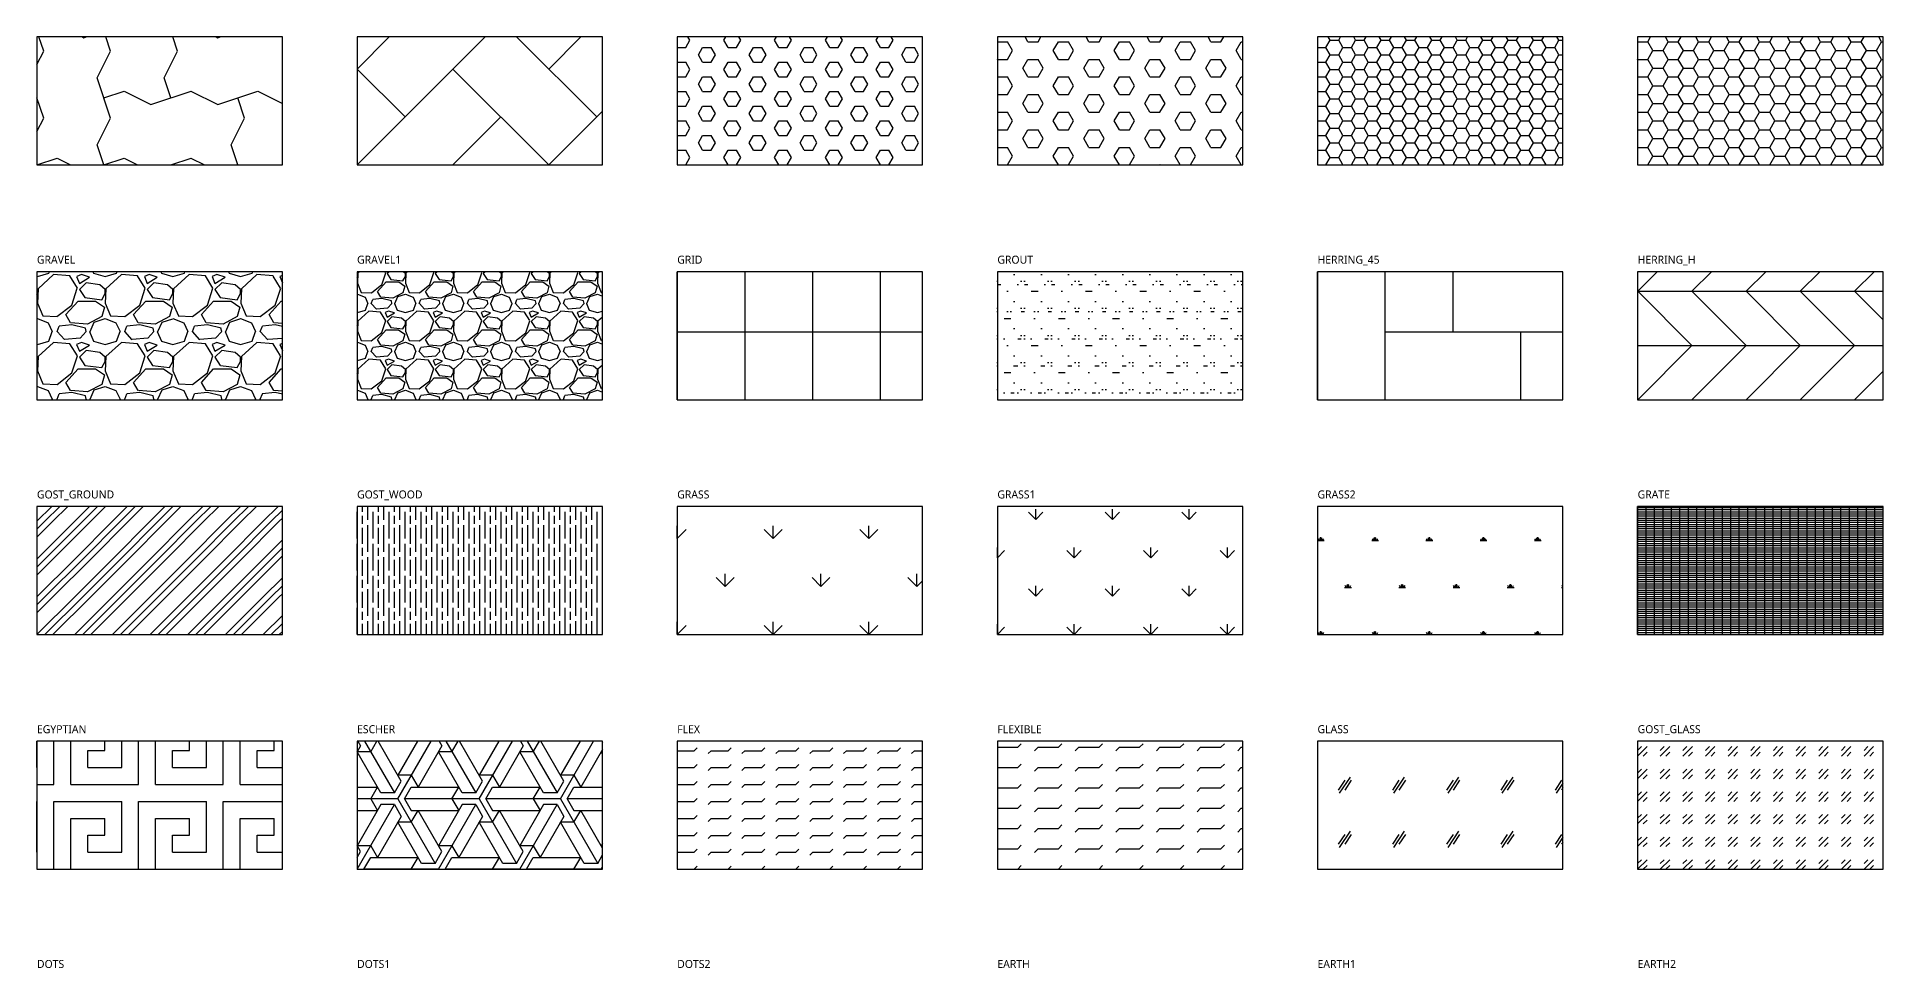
# Model space of a CAD drawing. Header units: metres. Extents: x 0 to 692, y 8 to 2774.
# Drawn here: x 0 to 692, y 1059 to 1408 of the extents above; entities that cross this region are included whole.
import ezdxf

# ---------------------------------------------------------------- set-up
doc = ezdxf.new("R2010")
doc.units = ezdxf.units.M
for name, color, linetype in [('FRAME', 8, 'Continuous'), ('HATCH', 7, 'Continuous'), ('LABEL', 2, 'Continuous')]:
    doc.layers.add(name, color=color, linetype=linetype)
doc.styles.add('OpenSans', font='OpenSans-Regular.ttf')

msp = doc.modelspace()

# ---------------------------------------------------------------- hatches: boundary and pattern name
at = {"layer": 'HATCH'}
h = msp.add_hatch(dxfattribs=at)
h.set_pattern_fill('HERRING_UNI', style=0)
h.set_pattern_definition([(18.435, (0, 1360), (25.1006, 25.1006), [7.9375, -63.5, 15.875, -71.4375]), (18.435, (17.57, 1357.49), (25.1006, 25.1006), [15.875, -63.5, 7.9375, -71.4375]), (108.435, (2.51, 1352.47), (25.101, 25.101), [15.875, -63.5, 15.875, -63.5]), (108.435, (2.51, 1377.57), (25.101, 25.101), [15.875, -63.5, 15.875, -63.5]), (108.435, (25.1, 1360), (25.1, 25.1), [7.938, -71.438]), (108.435, (-22.59, 1377.57), (25.1006, 25.101), [7.938, -71.438]), (333.435, (7.53, 1362.51), (25.1, 25.1), [11.225, -101.028, 11.225, -101.028]), (333.435, (-42.67, 1387.61), (25.1006, 25.101), [11.225, -213.281]), (333.435, (32.63, 1362.51), (25.1, 25.1), [11.225, -44.94, 11.225, -157.154]), (333.435, (-17.57, 1387.61), (25.101, 25.101), [11.225, -213.28]), (333.435, (57.73, 1362.51), (25.1, 25.1), [11.225, -101.028, 11.225, -101.028]), (333.435, (107.933, 1337.41), (25.101, 25.101), [11.225, -213.281]), (63.435, (-2.51, 1367.53), (-25.1007, -25.1005), [11.2255, -44.9008, 11.2255, -101.0285, 11.2255, -44.9008])])
h.paths.add_polyline_path([(0, 1360), (92, 1360), (92, 1408), (0, 1408)])
h = msp.add_hatch(dxfattribs=at)
h.set_pattern_fill('HERRING_V', style=0)
h.set_pattern_definition([(45, (120, 1360), (0, 35.921), [76.2, -25.4]), (135, (137.96, 1377.96), (0, 35.921), [76.2, -25.4])])
h.paths.add_polyline_path([(120, 1360), (212, 1360), (212, 1408), (120, 1408)])
h = msp.add_hatch(dxfattribs=at)
h.set_pattern_fill('HEX', style=0)
h.set_pattern_definition([(0, (240, 1360), (0, 5.49926), [3.175, -6.35]), (120, (240, 1360), (-4.7625, -2.74963), [3.175, -6.35]), (60, (243.175, 1360), (-4.7625, 2.74963), [3.175, -6.35])])
h.paths.add_polyline_path([(240, 1360), (332, 1360), (332, 1408), (240, 1408)])
h = msp.add_hatch(dxfattribs=at)
h.set_pattern_fill('HEXAGONS', style=0)
h.set_pattern_definition([(0, (360, 1360), (0, 6.5991), [3.81, -7.62]), (120, (360, 1360), (-5.715, -3.29956), [3.81, -7.62]), (60, (363.81, 1360), (-5.715, 3.29956), [3.81, -7.62])])
h.paths.add_polyline_path([(360, 1360), (452, 1360), (452, 1408), (360, 1408)])
h = msp.add_hatch(dxfattribs=at)
h.set_pattern_fill('HONEY', style=0)
h.set_pattern_definition([(0, (480, 1360), (4.7625, 2.74963), [3.175, -6.35]), (120, (480, 1360), (-4.7625, 2.74963), [3.175, -6.35]), (60, (480, 1360), (1e-08, 5.49926), [-6.35, 3.175])])
h.paths.add_polyline_path([(480, 1360), (572, 1360), (572, 1408), (480, 1408)])
h = msp.add_hatch(dxfattribs=at)
h.set_pattern_fill('HONEYCOMB', style=0)
h.set_pattern_definition([(0, (600, 1360), (5.715, 3.29956), [3.81, -7.62]), (120, (600, 1360), (-5.715, 3.29956), [3.81, -7.62]), (60, (600, 1360), (1e-08, 6.59911), [-7.62, 3.81])])
h.paths.add_polyline_path([(600, 1360), (692, 1360), (692, 1408), (600, 1408)])
h = msp.add_hatch(dxfattribs=at)
h.set_pattern_fill('GRAVEL', style=0)
h.set_pattern_definition([(228.0128, (18.288, 1297.4), (-203.2, -228.6), [3.4172, -338.3048]), (184.9697, (16.002, 1294.86), (304.8, 25.400001), [5.864, -580.5405]), (132.5104, (10.16, 1294.352), (254, -279.4), [4.1348, -409.3472]), (267.2737, (0.254, 1288.002), (25.4, 508), [5.34, -528.6644]), (292.8337, (0, 1282.668), (-127, 304.8), [5.2363, -518.3981]), (357.2737, (2.032, 1277.842), (-508, 25.4), [5.34, -528.6644]), (37.6942, (7.366, 1277.588), (-330.2, -254), [7.0619, -699.13115]), (72.2553, (12.954, 1281.906), (177.8, 558.8), [6.6672, -660.0526]), (121.4296, (14.986, 1288.256), (-203.2, 330.2), [5.3581, -530.4555]), (175.2364, (12.192, 1292.828), (279.4, -25.4), [6.1171, -299.7394]), (222.3974, (6.096, 1293.336), (-304.8, -279.4), [7.9108, -783.1677]), (138.814, (25.4, 1287.748), (-177.8, 152.4), [2.7, -267.3057]), (171.4692, (23.368, 1289.526), (330.2, -50.8), [5.1368, -508.5464]), (225, (18.288, 1290.288), (-0, -25.4), [3.592, -32.329]), (203.1986, (16.51, 1293.336), (127, 50.8), [1.9344, -191.5062]), (291.8014, (14.732, 1292.574), (-25.4, 76.2), [2.7357, -134.0475]), (30.964, (15.748, 1290.034), (76.2, 50.8), [4.4432, -143.663]), (161.565, (19.558, 1292.32), (50.8, -25.4), [3.213, -77.109]), (16.3895, (0, 1292.574), (254, 76.2), [4.5009, -445.5883]), (70.3462, (4.318, 1293.844), (-101.6, -279.4), [3.776, -373.8222]), (293.1986, (19.558, 1297.4), (-50.8, 127), [3.8688, -189.5718]), (343.6105, (21.082, 1293.844), (-254, 76.2), [4.5009, -445.5883]), (339.444, (0, 1276.826), (-127, 50.8), [4.3404, -212.6773]), (294.7751, (4.064, 1275.302), (-127, 279.4), [3.6367, -360.036]), (66.8014, (19.812, 1272), (50.8, 127), [3.8688, -189.5718]), (17.354, (21.336, 1275.556), (-330.2, -101.6), [4.2578, -421.5238]), (69.444, (7.366, 1272), (-50.8, -127), [2.1702, -214.8475]), (101.31, (18.288, 1272), (-25.4, 101.6), [1.295, -128.22]), (165.964, (18.034, 1273.27), (76.2, -25.4), [5.2363, -99.4905]), (186.009, (12.954, 1274.54), (254, 25.4), [4.8527, -480.4136]), (303.69, (15.748, 1287.748), (-25.4, 50.8), [3.6632, -87.9178]), (353.1572, (17.78, 1284.7), (431.8, -50.8), [6.3956, -633.1601]), (60.9454, (24.13, 1283.938), (-101.6, -177.8), [2.615, -258.894]), (90, (25.4, 1286.224), (-25.4, 25.4), [1.524, -23.876]), (120.2564, (12.446, 1275.302), (101.6, -177.8), [3.5287, -349.3394]), (48.0128, (10.668, 1278.35), (203.2, 228.6), [6.8344, -334.8876]), (0, (15.24, 1283.43), (25.4, 25.4), [6.604, -18.796]), (325.3048, (21.844, 1283.43), (254, -177.8), [4.0161, -397.5932]), (254.0546, (25.146, 1281.144), (-25.4, -101.6), [3.6983, -181.2165]), (207.646, (24.13, 1277.588), (-482.6, -254), [6.02145, -596.1246]), (175.4261, (18.796, 1274.794), (-330.2, 25.4), [6.3703, -630.6585])])
h.paths.add_polyline_path([(0, 1272), (92, 1272), (92, 1320), (0, 1320)])
h = msp.add_hatch(dxfattribs=at)
h.set_pattern_fill('GRAVEL1', style=0)
h.set_pattern_definition([(228.0128, (132.96, 1290), (-143.999968, -162.000024), [2.4216, -239.7436]), (184.9697, (131.34, 1288.2), (216.000019, 17.9998435), [4.1556, -411.40665]), (132.5104, (127.2, 1287.84), (179.999833, -198.000156), [2.9302, -290.0886]), (267.2737, (120.18, 1283.34), (17.999928, 360.000005), [3.7843, -374.64404]), (292.8337, (120, 1279.56), (-90.000178, 215.9999354), [3.7108, -367.3687]), (357.2737, (121.44, 1276.14), (-360.000005, 17.999928), [3.7843, -374.64404]), (37.6942, (125.22, 1275.96), (-234.000132, -179.9998273), [5.0045, -495.4473]), (72.2553, (129.18, 1279.02), (126.0001937, 395.999932), [4.7248, -467.7538]), (121.4296, (130.62, 1283.52), (-144.000148, 233.999911), [3.7971, -375.9133]), (175.2364, (128.64, 1286.76), (198.000017, -17.999848), [4.335, -212.4137]), (222.3974, (124.32, 1287.12), (-216.0001323, -197.9998575), [5.60606, -555.00075]), (138.814, (138, 1283.16), (-126.000053, 107.99995), [1.9134, -189.4292]), (171.4692, (136.56, 1284.42), (233.999969, -36.000142), [3.6403, -360.3872]), (225, (132.96, 1284.96), (-0, -18), [2.5456, -22.9103]), (203.1986, (131.7, 1287.12), (89.999995, 36.000024), [1.3708, -135.713]), (291.8014, (130.44, 1286.58), (-18, 54), [1.9387, -94.9943]), (30.964, (131.16, 1284.78), (53.99996, 36.00004), [3.1487, -101.8084]), (161.565, (133.86, 1286.4), (36, -17.99997), [2.2768, -54.6442]), (16.3895, (120, 1286.58), (180.00004, 53.999869), [3.1896, -315.7712]), (70.3462, (123.06, 1287.48), (-71.999914, -198.000038), [2.6759, -264.9133]), (293.1986, (133.86, 1290), (-36.000024, 89.999995), [2.7417, -134.3422]), (343.6105, (134.94, 1287.48), (-180.00004, 53.999869), [3.1896, -315.7712]), (339.444, (120, 1275.42), (-90.000033, 35.99993), [3.0758, -150.7162]), (294.7751, (122.88, 1274.34), (-89.99986, 198.000062), [2.5772, -255.1436]), (66.8014, (134.04, 1272), (36.000024, 89.999995), [2.7417, -134.3422]), (17.354, (135.12, 1274.52), (-234.000036, -71.999901), [3.01736, -298.7176]), (69.444, (125.22, 1272), (-35.99993, -90.000033), [1.5379, -152.2542]), (101.31, (132.96, 1272), (-17.99996, 72.00001), [0.9178, -90.8645]), (165.964, (132.78, 1272.9), (54, -17.99997), [3.7108, -70.5051]), (186.009, (129.18, 1273.8), (179.9999955, 17.999988), [3.4389, -340.4506]), (303.69, (131.16, 1283.16), (-18.00002, 36), [2.596, -62.304]), (353.1572, (132.6, 1281), (305.9999886, -36.000144), [4.5323, -448.69613]), (60.9454, (137.1, 1280.46), (-72, -126.000007), [1.8532, -183.4681]), (90, (138, 1282.08), (-18, 18), [1.08, -16.92]), (120.2564, (128.82, 1274.34), (71.999908, -126.000044), [2.5006, -247.5634]), (48.0128, (127.56, 1276.5), (143.999968, 162.000024), [4.8433, -237.3219]), (0, (130.8, 1280.1), (18, 18), [4.68, -13.32]), (325.3048, (135.48, 1280.1), (-179.999897, 126.000155), [2.84605, -281.7589]), (254.0546, (137.82, 1278.48), (-18, -72), [2.6208, -128.4211]), (207.646, (137.1, 1275.96), (-341.9999245, -180.000139), [4.2672, -422.45053]), (175.4261, (133.32, 1273.98), (-233.9997864, 17.9999), [4.5144, -446.9229])])
h.paths.add_polyline_path([(120, 1272), (212, 1272), (212, 1320), (120, 1320)])
h = msp.add_hatch(dxfattribs=at)
h.set_pattern_fill('GRID', style=0)
h.set_pattern_definition([(0, (240, 1272), (0, 25.4), []), (90, (240, 1272), (-25.4, 0), [])])
h.paths.add_polyline_path([(240, 1272), (332, 1272), (332, 1320), (240, 1320)])
h = msp.add_hatch(dxfattribs=at)
h.set_pattern_fill('GROUT', style=0)
h.set_pattern_definition([(0, (365.08, 1274.54), (1.27, 10.16), [1.27, -8.89]), (0, (366.35, 1278.35), (0, 10.16), [0, -10.16]), (0, (362.54, 1274.54), (3.81, 10.16), [0, -10.16]), (0, (362.54, 1282.16), (10.16, 10.16), [2.54, -17.78]), (0, (370.16, 1275.81), (0, 10.16), [0, -10.16]), (0, (367.62, 1274.54), (2.54, 10.16), [0, -10.16]), (0, (368.89, 1275.81), (0, 10.16), [0, -10.16]), (0, (363.81, 1282.16), (0, 10.16), [0, -10.16])])
h.paths.add_polyline_path([(360, 1272), (452, 1272), (452, 1320), (360, 1320)])
h = msp.add_hatch(dxfattribs=at)
h.set_pattern_fill('HERRING_45', style=0)
h.set_pattern_definition([(0, (480, 1272), (25.4, 25.4), [76.2, -25.4]), (90, (505.4, 1272), (-25.4, -25.4), [76.2, -25.4])])
h.paths.add_polyline_path([(480, 1272), (572, 1272), (572, 1320), (480, 1320)])
h = msp.add_hatch(dxfattribs=at)
h.set_pattern_fill('HERRING_H', style=0)
h.set_pattern_definition([(0, (600, 1272), (0, 20.32), []), (315, (600, 1272), (20.32, -0), [28.737, -28.737]), (45, (600, 1272), (20.32, 0), [28.737, -28.737])])
h.paths.add_polyline_path([(600, 1272), (692, 1272), (692, 1320), (600, 1320)])
h = msp.add_hatch(dxfattribs=at)
h.set_pattern_fill('GOST_GROUND', style=0)
h.set_pattern_definition([(45, (0, 1184), (14.1421, 0), [20]), (45, (3, 1184), (14.1421, 0), [20]), (45, (6, 1184), (14.1421, 0), [20])])
h.paths.add_polyline_path([(0, 1184), (92, 1184), (92, 1232), (0, 1232)])
h = msp.add_hatch(dxfattribs=at)
h.set_pattern_fill('GOST_WOOD', style=0)
h.set_pattern_definition([(90, (120, 1184), (6, 0), [10, -2]), (90, (122, 1182), (6, 0), [6, -1.5, 3, -1.5]), (90, (124, 1179), (6, 0), [10, -2])])
h.paths.add_polyline_path([(120, 1184), (212, 1184), (212, 1232), (120, 1232)])
h = msp.add_hatch(dxfattribs=at)
h.set_pattern_fill('GRASS', style=0)
h.set_pattern_definition([(90, (240, 1184), (-17.9605, 17.9605), [4.7625, -31.1585]), (45, (240, 1184), (-17.9605, 17.9605), [4.7625, -20.6375]), (135, (240, 1184), (-17.9605, -17.9605), [4.7625, -20.6375])])
h.paths.add_polyline_path([(240, 1184), (332, 1184), (332, 1232), (240, 1232)])
h = msp.add_hatch(dxfattribs=at)
h.set_pattern_fill('GRASS1', style=0)
h.set_pattern_definition([(90, (360, 1184), (-14.3684, 14.3684), [3.81, -24.9268]), (45, (360, 1184), (-14.3684, 14.3684), [3.81, -16.51]), (135, (360, 1184), (-14.3684, -14.3684), [3.81, -16.51])])
h.paths.add_polyline_path([(360, 1184), (452, 1184), (452, 1232), (360, 1232)])
h = msp.add_hatch(dxfattribs=at)
h.set_pattern_fill('GRASS2', style=0)
h.set_pattern_definition([(0, (480, 1184), (10.16, 17.5976), [2.54, -17.78]), (90, (481.27, 1184), (-10.16, 17.5976), [1.27, -33.9253]), (90, (481.587, 1184), (-10.16, 17.5976), [1.016, -34.1793]), (90, (480.952, 1184), (-10.16, 17.5976), [1.016, -34.1793]), (60, (481.905, 1184), (-10.16, 17.5976), [0.8128, -19.5072]), (120, (480.635, 1184), (-20.32, 8e-09), [0.8128, -19.5072])])
h.paths.add_polyline_path([(480, 1184), (572, 1184), (572, 1232), (480, 1232)])
h = msp.add_hatch(dxfattribs=at)
h.set_pattern_fill('GRATE', style=0)
h.set_pattern_definition([(0, (600, 1184), (0, 0.79375), []), (90, (600, 1184), (-3.175, 0), [])])
h.paths.add_polyline_path([(600, 1184), (692, 1184), (692, 1232), (600, 1232)])
h = msp.add_hatch(dxfattribs=at)
h.set_pattern_fill('EGYPTIAN', style=0)
h.set_pattern_definition([(0, (0, 1096), (0, 31.75), [6.35, -6.35, 19.05]), (0, (0, 1102.35), (0, 31.75), [-19.05, 12.7]), (0, (0, 1108.7), (0, 31.75), [-19.05, 6.35, -6.35]), (0, (0, 1115.05), (0, 31.75), [-12.7, 12.7, -6.35]), (0, (0, 1121.4), (0, 31.75), [-6.35, 25.4]), (90, (6.35, 1096), (-31.75, 0), [25.4, -6.35]), (90, (12.7, 1096), (-31.75, 0), [19.05, -12.7]), (90, (19.05, 1096), (-31.75, 0), [-6.35, 6.35, -19.05]), (90, (25.4, 1096), (-31.75, 0), [-12.7, 6.35, -12.7]), (90, (31.75, 1096), (-31.75, 0), [-6.35, 19.05, -6.35])])
h.paths.add_polyline_path([(0, 1096), (92, 1096), (92, 1144), (0, 1144)])
h = msp.add_hatch(dxfattribs=at)
h.set_pattern_fill('ESCHER', style=0)
h.set_pattern_definition([(60, (120, 1096), (-30.48, -7e-09), [27.94, -2.54]), (180, (120, 1096), (15.24, -26.3965), [27.94, -2.54]), (300, (120, 1096), (30.48, -7e-09), [27.94, -2.54]), (60, (122.54, 1096), (-30.48, -7e-09), [5.08, -25.4]), (300, (122.54, 1096), (30.48, -7e-09), [5.08, -25.4]), (60, (118.73, 1098.2), (-30.48, -7e-09), [5.08, -25.4]), (180, (118.73, 1098.2), (15.24, -26.3965), [5.08, -25.4]), (300, (118.73, 1093.8), (30.48, -7e-09), [5.08, -25.4]), (180, (118.73, 1093.8), (15.24, -26.3965), [5.08, -25.4]), (60, (109.84, 1096), (-30.48, -7e-09), [5.08, -25.4]), (300, (109.84, 1096), (30.48, -7e-09), [5.08, -25.4]), (60, (125.08, 1087.2), (-30.48, -7e-09), [5.08, -25.4]), (180, (125.08, 1087.2), (15.24, -26.3965), [5.08, -25.4]), (300, (125.08, 1104.8), (30.48, -7e-09), [5.08, -25.4]), (180, (125.08, 1104.8), (15.24, -26.3965), [5.08, -25.4]), (0, (125.08, 1100.4), (-15.24, 26.3965), [17.78, -12.7]), (0, (125.08, 1091.6), (-15.24, 26.3965), [17.78, -12.7]), (120, (121.27, 1102.6), (-30.48, 7e-09), [17.78, -12.7]), (120, (113.65, 1098.2), (-30.48, 7e-09), [17.78, -12.7]), (240, (113.65, 1093.8), (15.24, -26.3965), [17.78, -12.7]), (240, (121.27, 1089.4), (15.24, -26.3965), [17.78, -12.7])])
h.paths.add_polyline_path([(120, 1096), (212, 1096), (212, 1144), (120, 1144)])
h = msp.add_hatch(dxfattribs=at)
h.set_pattern_fill('FLEX', style=0)
h.set_pattern_definition([(0, (240, 1096), (0, 6.35), [6.35, -6.35]), (45, (246.35, 1096), (0, 6.35), [1.5875, -5.80526, 1.5875, -8.98026])])
h.paths.add_polyline_path([(240, 1096), (332, 1096), (332, 1144), (240, 1144)])
h = msp.add_hatch(dxfattribs=at)
h.set_pattern_fill('FLEXIBLE', style=0)
h.set_pattern_definition([(0, (360, 1096), (0, 7.62), [7.62, -7.62]), (45, (367.62, 1096), (0, 7.62), [1.905, -6.9663, 1.905, -10.7763])])
h.paths.add_polyline_path([(360, 1096), (452, 1096), (452, 1144), (360, 1144)])
h = msp.add_hatch(dxfattribs=at)
h.set_pattern_fill('GLASS', style=0)
h.set_pattern_definition([(236.31, (492.192, 1110.224), (-20.32003, -40.64), [7.3265, -65.9383]), (236.31, (492.5984, 1109.005), (-20.32003, -40.64), [4.396, -68.869]), (236.31, (490.16, 1109.005), (-20.32003, -40.64), [4.396, -68.869])])
h.paths.add_polyline_path([(480, 1096), (572, 1096), (572, 1144), (480, 1144)])
h = msp.add_hatch(dxfattribs=at)
h.set_pattern_fill('GOST_GLASS', style=0)
h.set_pattern_definition([(45, (600, 1096), (8.48528, 0), [5, -7]), (45, (602.1213, 1096), (8.48528, 0), [2, -10]), (45, (600, 1098.1213), (8.48528, 0), [2, -10])])
h.paths.add_polyline_path([(600, 1096), (692, 1096), (692, 1144), (600, 1144)])

# ---------------------------------------------------------------- linework, layer by layer
at = {"layer": 'FRAME'}
for points in [[(0, 1360), (92, 1360), (92, 1408), (0, 1408)], [(120, 1360), (212, 1360), (212, 1408), (120, 1408)], [(240, 1360), (332, 1360), (332, 1408), (240, 1408)], [(360, 1360), (452, 1360), (452, 1408), (360, 1408)], [(480, 1360), (572, 1360), (572, 1408), (480, 1408)], [(600, 1360), (692, 1360), (692, 1408), (600, 1408)], [(0, 1272), (92, 1272), (92, 1320), (0, 1320)], [(120, 1272), (212, 1272), (212, 1320), (120, 1320)], [(240, 1272), (332, 1272), (332, 1320), (240, 1320)], [(360, 1272), (452, 1272), (452, 1320), (360, 1320)], [(480, 1272), (572, 1272), (572, 1320), (480, 1320)], [(600, 1272), (692, 1272), (692, 1320), (600, 1320)], [(0, 1184), (92, 1184), (92, 1232), (0, 1232)], [(120, 1184), (212, 1184), (212, 1232), (120, 1232)], [(240, 1184), (332, 1184), (332, 1232), (240, 1232)], [(360, 1184), (452, 1184), (452, 1232), (360, 1232)], [(480, 1184), (572, 1184), (572, 1232), (480, 1232)], [(600, 1184), (692, 1184), (692, 1232), (600, 1232)], [(0, 1096), (92, 1096), (92, 1144), (0, 1144)], [(120, 1096), (212, 1096), (212, 1144), (120, 1144)], [(240, 1096), (332, 1096), (332, 1144), (240, 1144)], [(360, 1096), (452, 1096), (452, 1144), (360, 1144)], [(480, 1096), (572, 1096), (572, 1144), (480, 1144)], [(600, 1096), (692, 1096), (692, 1144), (600, 1144)]]:
    msp.add_lwpolyline(points, close=True, dxfattribs=at)

# ---------------------------------------------------------------- texts
at = {"layer": 'LABEL', "style": 'OpenSans'}
for s, p in [('GRAVEL', (0, 1323)), ('GRAVEL1', (120, 1323)), ('GRID', (240, 1323)), ('GROUT', (360, 1323)), ('HERRING_45', (480, 1323)), ('HERRING_H', (600, 1323)), ('GOST_GROUND', (0, 1235)), ('GOST_WOOD', (120, 1235)), ('GRASS', (240, 1235)), ('GRASS1', (360, 1235)), ('GRASS2', (480, 1235)), ('GRATE', (600, 1235)), ('EGYPTIAN', (0, 1147)), ('ESCHER', (120, 1147)), ('FLEX', (240, 1147)), ('FLEXIBLE', (360, 1147)), ('GLASS', (480, 1147)), ('GOST_GLASS', (600, 1147)), ('DOTS', (0, 1059)), ('DOTS1', (120, 1059)), ('DOTS2', (240, 1059)), ('EARTH', (360, 1059)), ('EARTH1', (480, 1059)), ('EARTH2', (600, 1059))]:
    msp.add_text(s, height=3, dxfattribs=at).set_placement(p)

doc.saveas('drawing.dxf')
